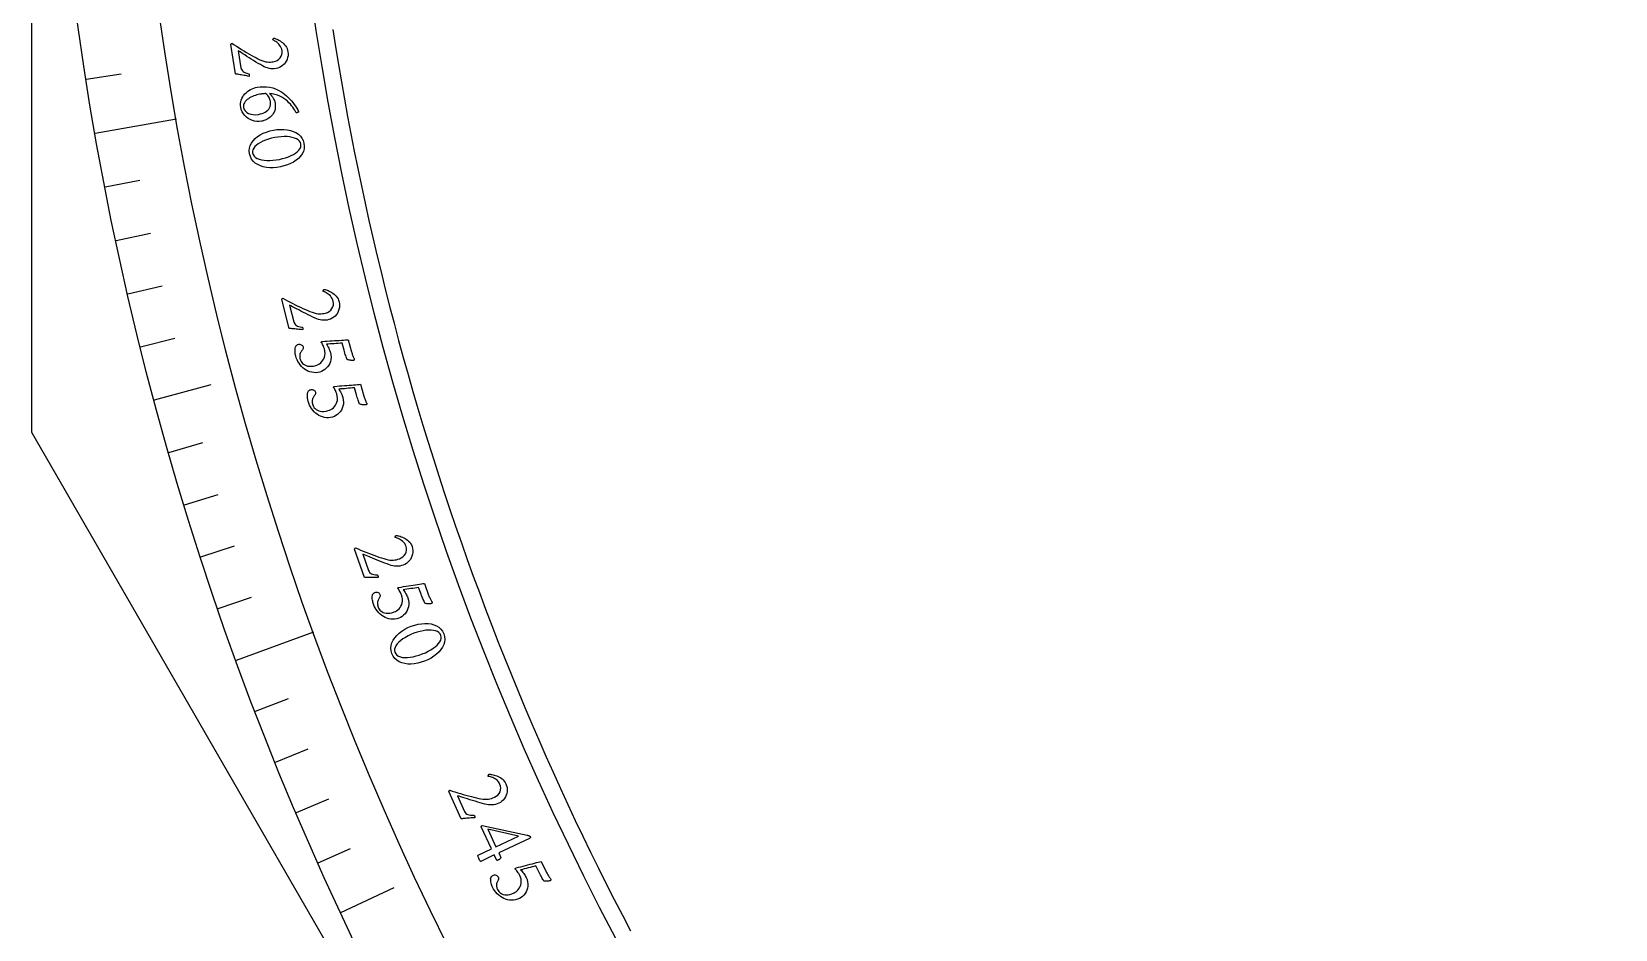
# Model space of a CAD drawing. Header units: millimetres. Extents: x -105 to 105, y -105 to 135.
# Drawn here: x -105 to -52.1, y -44.7 to -14.8 of the extents above; entities that cross this region are included whole.
import ezdxf

# ---------------------------------------------------------------- set-up
doc = ezdxf.new("R2010")
doc.units = ezdxf.units.MM
for name, color, linetype in [('CUT_INNER', 6, 'Continuous'), ('CUT_OUTER', 1, 'Continuous'), ('ENGRAVE', 7, 'Continuous'), ('ENGRAVE_FINE', 8, 'Continuous'), ('TEXT', 5, 'Continuous')]:
    doc.layers.add(name, color=color, linetype=linetype)

msp = doc.modelspace()

# ---------------------------------------------------------------- linework, layer by layer
at = {"layer": 'CUT_INNER'}
msp.add_lwpolyline([(-94.9468, -14.68), (-94.855, -15.2623), (-94.7596, -15.844), (-94.6605, -16.4252), (-94.558, -17.0057), (-94.4519, -17.5856), (-94.3422, -18.1648), (-94.2289, -18.7433), (-94.1122, -19.3211), (-93.9918, -19.8982), (-93.868, -20.4746), (-93.7406, -21.0502), (-93.6097, -21.6249), (-93.4752, -22.1989), (-93.3372, -22.772), (-93.1958, -23.3443), (-93.0508, -23.9157), (-92.9023, -24.4862), (-92.7503, -25.0558), (-92.5948, -25.6244), (-92.4358, -26.1921), (-92.2734, -26.7588), (-92.1074, -27.3245), (-91.938, -27.8891), (-91.7652, -28.4527), (-91.5889, -29.0152), (-91.4091, -29.5767), (-91.2259, -30.137), (-91.0393, -30.6962), (-90.8492, -31.2542), (-90.6557, -31.811), (-90.4588, -32.3667), (-90.2585, -32.9211), (-90.0548, -33.4743), (-89.8478, -34.0263), (-89.6373, -34.5769), (-89.4234, -35.1263), (-89.2062, -35.6743), (-88.9856, -36.221), (-88.7617, -36.7663), (-88.5345, -37.3103), (-88.3039, -37.8528), (-88.0699, -38.3939), (-87.8327, -38.9336), (-87.5922, -39.4718), (-87.3483, -40.0085), (-87.1012, -40.5437), (-86.8508, -41.0774), (-86.5971, -41.6095), (-86.3401, -42.1401), (-86.08, -42.669), (-85.8165, -43.1964), (-85.5499, -43.7222), (-85.28, -44.2463), (-85.0069, -44.7687)], dxfattribs=at)
at = {"layer": 'CUT_OUTER'}
msp.add_lwpolyline([(105, 28.1347), (105, -28.1347), (76.8653, -76.8653), (28.1347, -105), (-28.1347, -105), (-76.8653, -76.8653), (-105, -28.1347), (-105, 28.1347)], dxfattribs=at)
at = {"layer": 'ENGRAVE'}
for points in [[(-102.8774, -18.1401), (-100.1703, -17.6627)], [(-100.905, -27.0374), (-99.0084, -26.5292)], [(-98.1645, -35.729), (-95.5814, -34.7888)], [(-94.677, -44.1486), (-92.8975, -43.3188)]]:
    msp.add_lwpolyline(points, dxfattribs=at)
for radius in [104.4645, 101.7156, 96.6105]:
    msp.add_circle((0, 0), radius, dxfattribs=at)
at = {"layer": 'ENGRAVE_FINE'}
for points in [[(-103.1784, -16.3418), (-102.0148, -16.1576)], [(-102.5452, -19.9328), (-101.3887, -19.708)], [(-102.1817, -21.7194), (-101.0293, -21.4745)], [(-101.7871, -23.4994), (-100.6392, -23.2344)], [(-101.3615, -25.2722), (-100.2184, -24.9872)], [(-100.4177, -28.7943), (-99.2853, -28.4696)], [(-99.8999, -30.5425), (-98.7733, -30.198)], [(-99.3516, -32.2813), (-98.2312, -31.9173)], [(-98.7731, -34.0103), (-97.6592, -33.6268)], [(-97.526, -37.4367), (-96.4262, -37.0145)], [(-96.8578, -39.1331), (-95.7655, -38.6918)], [(-96.1601, -40.8175), (-95.0756, -40.3572)], [(-95.4331, -42.4895), (-94.3568, -42.0104)]]:
    msp.add_lwpolyline(points, dxfattribs=at)
at = {"layer": 'TEXT'}
for points in [[(-97.7431, -16.2466), (-97.7815, -16.2379), (-97.8223, -16.2292), (-97.8655, -16.2205), (-97.9111, -16.2118), (-97.9571, -16.2034), (-98.0013, -16.1954), (-98.0437, -16.1878), (-98.0844, -16.1807), (-98.121, -16.1744), (-98.1511, -16.1693), (-98.1746, -16.1653), (-98.1916, -16.1625), (-98.3488, -15.1769), (-98.3461, -15.1719), (-98.3426, -15.1666), (-98.3381, -15.161), (-98.3328, -15.155), (-98.3273, -15.1496), (-98.322, -15.1455), (-98.3172, -15.1428), (-98.3126, -15.1414), (-98.2359, -15.1912), (-98.1575, -15.2413), (-98.0776, -15.2919), (-97.9961, -15.3428), (-97.914, -15.3932), (-97.8326, -15.4422), (-97.7517, -15.4896), (-97.6713, -15.5356), (-97.5931, -15.579), (-97.5183, -15.6188), (-97.447, -15.655), (-97.3793, -15.6877), (-97.3112, -15.7171), (-97.2483, -15.7395), (-97.1906, -15.7546), (-97.1381, -15.7627), (-97.088, -15.7656), (-97.0373, -15.7652), (-96.986, -15.7615), (-96.9342, -15.7547), (-96.8655, -15.7379), (-96.8044, -15.7111), (-96.7508, -15.6743), (-96.7049, -15.6276), (-96.6693, -15.5739), (-96.6469, -15.5164), (-96.6378, -15.4549), (-96.6419, -15.3895), (-96.6536, -15.3358), (-96.6709, -15.2867), (-96.6937, -15.2422), (-96.7221, -15.2022), (-96.7535, -15.1665), (-96.7854, -15.1349), (-96.8178, -15.1074), (-96.8506, -15.084), (-96.8815, -15.0645), (-96.9081, -15.0488), (-96.9304, -15.0368), (-96.9484, -15.0285), (-96.9485, -15.0196), (-96.9464, -15.0102), (-96.9419, -15.0002), (-96.9351, -14.9896), (-96.9275, -14.9801), (-96.9209, -14.9731), (-96.9152, -14.9686), (-96.9104, -14.9667), (-96.8941, -14.9705), (-96.8727, -14.9774), (-96.8462, -14.9874), (-96.8145, -15.0004), (-96.7797, -15.0168), (-96.7435, -15.0368), (-96.706, -15.0605), (-96.6672, -15.0878), (-96.6288, -15.1184), (-96.5925, -15.1521), (-96.5583, -15.1888), (-96.5262, -15.2286), (-96.4979, -15.2718), (-96.4752, -15.3185), (-96.458, -15.3689), (-96.4463, -15.4229), (-96.44, -15.4893), (-96.4427, -15.554), (-96.4544, -15.6171), (-96.475, -15.6786), (-96.503, -15.7368), (-96.5368, -15.7901), (-96.5763, -15.8385), (-96.6217, -15.882), (-96.6716, -15.9192), (-96.7246, -15.9486), (-96.7807, -15.9703), (-96.84, -15.9843), (-96.9004, -15.9915), (-96.9599, -15.993), (-97.0184, -15.9888), (-97.076, -15.9789), (-97.1326, -15.9639), (-97.188, -15.9447), (-97.2423, -15.9212), (-97.2954, -15.8934), (-97.3655, -15.853), (-97.438, -15.8102), (-97.5129, -15.7649), (-97.5902, -15.7172), (-97.6675, -15.6688), (-97.7424, -15.6216), (-97.8148, -15.5756), (-97.8847, -15.5308), (-97.95, -15.4888), (-98.0084, -15.4513), (-98.0599, -15.4182), (-98.1047, -15.3897), (-98.0144, -15.9541), (-98.0045, -15.9939), (-97.9885, -16.0287), (-97.9664, -16.0585), (-97.9383, -16.0835), (-97.9036, -16.1049), (-97.862, -16.1243), (-97.8135, -16.1415), (-97.758, -16.1567), (-97.7497, -16.1596), (-97.7432, -16.1654), (-97.7384, -16.1741), (-97.7354, -16.1857), (-97.7349, -16.1908), (-97.7349, -16.1975), (-97.7354, -16.2058), (-97.7364, -16.2157), (-97.7377, -16.2256), (-97.7393, -16.234), (-97.7411, -16.241), (-97.7431, -16.2466)], [(-96.8767, -17.1294), (-96.8676, -17.2003), (-96.8665, -17.2666), (-96.8732, -17.3281), (-96.8878, -17.385), (-96.9087, -17.4373), (-96.9343, -17.4854), (-96.9645, -17.5291), (-96.9994, -17.5685), (-97.0376, -17.6037), (-97.0776, -17.6351), (-97.1195, -17.6625), (-97.1632, -17.686), (-97.2069, -17.7056), (-97.2488, -17.7217), (-97.289, -17.734), (-97.3274, -17.7427), (-97.405, -17.7519), (-97.4815, -17.751), (-97.5571, -17.74), (-97.6317, -17.7189), (-97.7032, -17.6888), (-97.7694, -17.651), (-97.8302, -17.6054), (-97.8856, -17.552), (-97.9336, -17.4917), (-97.972, -17.4254), (-98.0008, -17.353), (-98.02, -17.2746), (-98.0274, -17.2115), (-98.0273, -17.1503), (-98.0195, -17.091), (-98.004, -17.0335), (-97.9822, -16.9785), (-97.9551, -16.9266), (-97.9229, -16.8777), (-97.8854, -16.8319), (-97.8436, -16.7895), (-97.7984, -16.7508), (-97.7497, -16.7159), (-97.6976, -16.6847), (-97.6434, -16.6579), (-97.5886, -16.6359), (-97.5332, -16.6189), (-97.477, -16.6069), (-97.3692, -16.5929), (-97.2627, -16.5882), (-97.1577, -16.5925), (-97.0541, -16.6059), (-96.9537, -16.6284), (-96.858, -16.6597), (-96.7671, -16.6998), (-96.6809, -16.7489), (-96.618, -16.7916), (-96.5566, -16.8384), (-96.4966, -16.8892), (-96.4382, -16.9442), (-96.382, -17.0017), (-96.3289, -17.0606), (-96.2789, -17.1206), (-96.232, -17.1818), (-96.1892, -17.243), (-96.1515, -17.3026), (-96.1188, -17.3606), (-96.0912, -17.4172), (-96.0917, -17.4267), (-96.0966, -17.4351), (-96.1059, -17.4425), (-96.1198, -17.4489), (-96.1348, -17.4542), (-96.1476, -17.4584), (-96.1581, -17.4614), (-96.1664, -17.4633), (-96.1906, -17.4204), (-96.2182, -17.375), (-96.2493, -17.3271), (-96.2837, -17.2766), (-96.322, -17.2251), (-96.3647, -17.1742), (-96.4116, -17.1238), (-96.463, -17.074), (-96.519, -17.0263), (-96.5801, -16.9824), (-96.6464, -16.9423), (-96.7176, -16.906), (-96.7945, -16.8749), (-96.8775, -16.8503), (-96.9666, -16.8323), (-97.0619, -16.8208), (-97.0265, -16.8543), (-96.9942, -16.8906), (-96.965, -16.9296), (-96.9388, -16.9713), (-96.9164, -17.0136), (-96.8985, -17.054), (-96.8853, -17.0926), (-96.8767, -17.1294)], [(-97.1903, -16.8193), (-97.2141, -16.8206), (-97.2382, -16.8224), (-97.2626, -16.8245), (-97.2873, -16.8271), (-97.3121, -16.8301), (-97.3368, -16.8335), (-97.3615, -16.8372), (-97.3861, -16.8413), (-97.4342, -16.8509), (-97.4829, -16.8632), (-97.5323, -16.8783), (-97.5823, -16.8961), (-97.6315, -16.9164), (-97.6784, -16.9392), (-97.723, -16.9644), (-97.7653, -16.992), (-97.8042, -17.0218), (-97.8384, -17.0537), (-97.868, -17.0876), (-97.893, -17.1234), (-97.9118, -17.161), (-97.9232, -17.1998), (-97.927, -17.24), (-97.9233, -17.2815), (-97.9039, -17.3453), (-97.8695, -17.4001), (-97.8204, -17.4458), (-97.7564, -17.4824), (-97.682, -17.5084), (-97.6016, -17.522), (-97.5152, -17.5233), (-97.4229, -17.5123), (-97.3637, -17.4993), (-97.3074, -17.4822), (-97.2542, -17.461), (-97.2039, -17.4357), (-97.1581, -17.4062), (-97.1183, -17.3724), (-97.0844, -17.3343), (-97.0566, -17.2919), (-97.0362, -17.245), (-97.0249, -17.1935), (-97.0225, -17.1372), (-97.0292, -17.0762), (-97.0358, -17.0454), (-97.0451, -17.0133), (-97.0569, -16.9801), (-97.0714, -16.9456), (-97.0907, -16.9114), (-97.117, -16.8789), (-97.1501, -16.8482), (-97.1903, -16.8193)], [(-95.911, -18.4773), (-95.9005, -18.5731), (-95.9069, -18.6644), (-95.9302, -18.751), (-95.9704, -18.8331), (-96.025, -18.9098), (-96.0914, -18.9805), (-96.1697, -19.045), (-96.2598, -19.1035), (-96.3591, -19.1551), (-96.465, -19.1989), (-96.5775, -19.235), (-96.6966, -19.2633), (-96.8175, -19.2827), (-96.9353, -19.2921), (-97.05, -19.2916), (-97.1617, -19.281), (-97.2675, -19.2603), (-97.365, -19.2294), (-97.4539, -19.1883), (-97.5343, -19.1369), (-97.6033, -19.0752), (-97.6581, -19.0029), (-97.6986, -18.9201), (-97.7248, -18.8267), (-97.7347, -18.7328), (-97.7276, -18.6424), (-97.7035, -18.5555), (-97.6624, -18.4723), (-97.6069, -18.394), (-97.5398, -18.3221), (-97.4609, -18.2565), (-97.3705, -18.1972), (-97.2708, -18.1453), (-97.1646, -18.1017), (-97.0518, -18.0664), (-96.9324, -18.0395), (-96.8113, -18.0216), (-96.6934, -18.0135), (-96.5787, -18.0153), (-96.4672, -18.0269), (-96.3617, -18.0485), (-96.2649, -18.0801), (-96.1769, -18.1217), (-96.0975, -18.1734), (-96.0297, -18.2349), (-95.976, -18.306), (-95.9364, -18.3868), (-95.911, -18.4773)], [(-96.012, -18.5115), (-96.0296, -18.4565), (-96.06, -18.4081), (-96.103, -18.3664), (-96.1587, -18.3313), (-96.225, -18.3028), (-96.2995, -18.2808), (-96.3823, -18.2653), (-96.4734, -18.2563), (-96.5706, -18.2539), (-96.6718, -18.2582), (-96.7769, -18.2691), (-96.886, -18.2868), (-96.9929, -18.3099), (-97.0941, -18.338), (-97.1898, -18.371), (-97.2798, -18.4089), (-97.3621, -18.4506), (-97.4343, -18.4947), (-97.4966, -18.5412), (-97.5488, -18.5903), (-97.5889, -18.6408), (-97.6146, -18.6918), (-97.6261, -18.7432), (-97.6232, -18.7951), (-97.6044, -18.8548), (-97.5725, -18.9063), (-97.5277, -18.9496), (-97.4698, -18.9847), (-97.4013, -19.0121), (-97.3244, -19.0324), (-97.2391, -19.0456), (-97.1455, -19.0517), (-97.0463, -19.0512), (-96.9442, -19.0447), (-96.8391, -19.0321), (-96.731, -19.0136), (-96.6234, -18.9896), (-96.5225, -18.9611), (-96.4283, -18.9282), (-96.3407, -18.8909), (-96.2613, -18.8501), (-96.1918, -18.8068), (-96.1321, -18.7611), (-96.0822, -18.7129), (-96.0441, -18.6632), (-96.0197, -18.6131), (-96.009, -18.5626), (-96.012, -18.5115)], [(-95.9552, -24.7036), (-95.9942, -24.6983), (-96.0356, -24.6932), (-96.0794, -24.6883), (-96.1256, -24.6836), (-96.1721, -24.6792), (-96.2168, -24.6751), (-96.2598, -24.6713), (-96.301, -24.6678), (-96.3379, -24.6647), (-96.3683, -24.6622), (-96.3921, -24.6603), (-96.4093, -24.6589), (-96.6518, -23.6908), (-96.6496, -23.6856), (-96.6465, -23.68), (-96.6426, -23.674), (-96.6378, -23.6676), (-96.6327, -23.6617), (-96.6279, -23.6572), (-96.6233, -23.6541), (-96.6189, -23.6523), (-96.5381, -23.6952), (-96.4556, -23.7383), (-96.3716, -23.7817), (-96.286, -23.8254), (-96.1998, -23.8684), (-96.1144, -23.9101), (-96.0297, -23.9503), (-95.9457, -23.9891), (-95.8639, -24.0255), (-95.7859, -24.0586), (-95.7118, -24.0885), (-95.6415, -24.1151), (-95.571, -24.1386), (-95.5064, -24.1553), (-95.4476, -24.1654), (-95.3947, -24.1689), (-95.3445, -24.1673), (-95.294, -24.1625), (-95.2433, -24.1545), (-95.1922, -24.1431), (-95.1252, -24.1204), (-95.0667, -24.0884), (-95.0166, -24.0471), (-94.9748, -23.9965), (-94.9441, -23.9399), (-94.9268, -23.8807), (-94.9231, -23.8186), (-94.9329, -23.7538), (-94.9492, -23.7014), (-94.9707, -23.654), (-94.9973, -23.6116), (-95.0291, -23.5742), (-95.0635, -23.5414), (-95.098, -23.5127), (-95.1327, -23.4881), (-95.1674, -23.4677), (-95.1999, -23.451), (-95.2277, -23.4376), (-95.251, -23.4276), (-95.2696, -23.4209), (-95.2706, -23.4121), (-95.2692, -23.4025), (-95.2656, -23.3921), (-95.2598, -23.3811), (-95.2531, -23.3709), (-95.2471, -23.3633), (-95.2418, -23.3584), (-95.2372, -23.356), (-95.2206, -23.3584), (-95.1987, -23.3634), (-95.1714, -23.3711), (-95.1387, -23.3813), (-95.1026, -23.3946), (-95.0648, -23.4114), (-95.0254, -23.4317), (-94.9844, -23.4555), (-94.9434, -23.4826), (-94.9043, -23.513), (-94.8671, -23.5466), (-94.8316, -23.5835), (-94.7997, -23.624), (-94.773, -23.6686), (-94.7514, -23.7173), (-94.7351, -23.77), (-94.7231, -23.8356), (-94.7201, -23.9004), (-94.7262, -23.9642), (-94.7414, -24.0273), (-94.7642, -24.0877), (-94.7932, -24.1437), (-94.8284, -24.1954), (-94.8699, -24.2427), (-94.9163, -24.2841), (-94.9665, -24.3181), (-95.0206, -24.3446), (-95.0784, -24.3636), (-95.1379, -24.3761), (-95.197, -24.3827), (-95.2557, -24.3836), (-95.314, -24.3788), (-95.3716, -24.3688), (-95.4285, -24.3545), (-95.4846, -24.3359), (-95.5399, -24.3128), (-95.6133, -24.2787), (-95.6892, -24.2423), (-95.7678, -24.2038), (-95.849, -24.1629), (-95.9302, -24.1214), (-96.0089, -24.0809), (-96.085, -24.0414), (-96.1586, -24.0029), (-96.2273, -23.9668), (-96.2888, -23.9345), (-96.343, -23.9061), (-96.39, -23.8815), (-96.251, -24.436), (-96.2376, -24.4747), (-96.2187, -24.5079), (-96.194, -24.5358), (-96.1638, -24.5581), (-96.1274, -24.5765), (-96.0843, -24.5921), (-96.0344, -24.6051), (-95.9779, -24.6154), (-95.9694, -24.6175), (-95.9624, -24.6228), (-95.9568, -24.631), (-95.9528, -24.6423), (-95.9519, -24.6474), (-95.9513, -24.6541), (-95.951, -24.6623), (-95.9512, -24.6722), (-95.9516, -24.6822), (-95.9525, -24.6908), (-95.9536, -24.6979), (-95.9552, -24.7036)], [(-95.0272, -25.4625), (-95.0107, -25.5424), (-95.005, -25.6186), (-95.0101, -25.6912), (-95.026, -25.7601), (-95.0507, -25.8246), (-95.0818, -25.8839), (-95.1195, -25.938), (-95.1637, -25.9869), (-95.2126, -26.0295), (-95.2646, -26.0646), (-95.3195, -26.0922), (-95.3775, -26.1122), (-95.4477, -26.1274), (-95.5166, -26.1339), (-95.5842, -26.132), (-95.6505, -26.1214), (-95.7148, -26.1035), (-95.7761, -26.0794), (-95.8346, -26.0491), (-95.8901, -26.0126), (-95.9422, -25.9709), (-95.9903, -25.9248), (-96.0345, -25.8743), (-96.0746, -25.8195), (-96.1101, -25.7614), (-96.1405, -25.7012), (-96.1657, -25.6387), (-96.1858, -25.5742), (-96.1925, -25.5451), (-96.1981, -25.5121), (-96.2026, -25.4752), (-96.2061, -25.4344), (-96.2076, -25.3924), (-96.2063, -25.3517), (-96.2022, -25.3123), (-96.1952, -25.2743), (-96.1912, -25.2664), (-96.1847, -25.2563), (-96.1758, -25.2441), (-96.1644, -25.2297), (-96.1512, -25.2155), (-96.1369, -25.2042), (-96.1215, -25.1955), (-96.105, -25.1897), (-96.0761, -25.1845), (-96.0487, -25.1845), (-96.0231, -25.1896), (-95.9991, -25.2), (-95.9781, -25.2142), (-95.9614, -25.2308), (-95.949, -25.2499), (-95.9409, -25.2714), (-95.9365, -25.2991), (-95.9384, -25.3252), (-95.9467, -25.3498), (-95.9612, -25.3727), (-95.9782, -25.3949), (-95.994, -25.4168), (-96.0084, -25.4387), (-96.0215, -25.4603), (-96.0344, -25.4861), (-96.0436, -25.5131), (-96.0493, -25.5412), (-96.0515, -25.5705), (-96.051, -25.6), (-96.0485, -25.6289), (-96.0441, -25.657), (-96.0379, -25.6844), (-96.0253, -25.7208), (-96.0076, -25.7561), (-95.9847, -25.7901), (-95.9566, -25.8229), (-95.9229, -25.8527), (-95.8833, -25.8776), (-95.8378, -25.8976), (-95.7864, -25.9128), (-95.7288, -25.9212), (-95.6651, -25.9211), (-95.5951, -25.9124), (-95.5188, -25.8952), (-95.4752, -25.8804), (-95.4322, -25.8599), (-95.3897, -25.8337), (-95.3479, -25.8018), (-95.309, -25.7642), (-95.2754, -25.7211), (-95.2471, -25.6724), (-95.2241, -25.6182), (-95.2089, -25.5583), (-95.2042, -25.4925), (-95.21, -25.4208), (-95.2262, -25.3432), (-95.2335, -25.3189), (-95.2435, -25.2911), (-95.256, -25.2598), (-95.2712, -25.2251), (-95.2873, -25.1913), (-95.3024, -25.163), (-95.3167, -25.1401), (-95.3302, -25.1227), (-95.3305, -25.1183), (-95.3291, -25.1137), (-95.3261, -25.1089), (-95.3215, -25.1038), (-95.3158, -25.099), (-95.3098, -25.095), (-95.3033, -25.0919), (-95.2964, -25.0896), (-95.2142, -25.0846), (-95.132, -25.0795), (-95.0498, -25.0744), (-94.9676, -25.0693), (-94.8869, -25.0643), (-94.8089, -25.0594), (-94.7337, -25.0547), (-94.6614, -25.0501), (-94.5938, -25.0456), (-94.5327, -25.0412), (-94.4784, -25.0368), (-94.4306, -25.0325), (-94.3228, -25.4358), (-94.3148, -25.4638), (-94.3061, -25.4921), (-94.2965, -25.5204), (-94.2861, -25.549), (-94.2756, -25.5763), (-94.2655, -25.6012), (-94.2559, -25.6235), (-94.2468, -25.6434), (-94.239, -25.6597), (-94.2335, -25.6713), (-94.2301, -25.6783), (-94.229, -25.6806), (-94.2313, -25.6885), (-94.2333, -25.6957), (-94.2351, -25.7023), (-94.2367, -25.7083), (-94.2387, -25.7134), (-94.2418, -25.7175), (-94.2459, -25.7206), (-94.251, -25.7227), (-94.2571, -25.7237), (-94.2669, -25.7244), (-94.2804, -25.7248), (-94.2976, -25.7249), (-94.3173, -25.7244), (-94.3381, -25.7231), (-94.36, -25.721), (-94.3832, -25.7181), (-94.4063, -25.7142), (-94.4283, -25.709), (-94.4491, -25.7025), (-94.4687, -25.6947), (-94.4795, -25.6661), (-94.4911, -25.6346), (-94.5034, -25.6003), (-94.5165, -25.5632), (-94.5301, -25.5229), (-94.5439, -25.4788), (-94.5579, -25.4311), (-94.5721, -25.3796), (-94.6335, -25.1494), (-94.6996, -25.1535), (-94.7661, -25.1579), (-94.8331, -25.1626), (-94.9006, -25.1677), (-94.9676, -25.1725), (-95.033, -25.1767), (-95.0969, -25.1804), (-95.1592, -25.1834), (-95.1403, -25.2109), (-95.121, -25.2431), (-95.1014, -25.2799), (-95.0816, -25.3214), (-95.0632, -25.363), (-95.048, -25.4004), (-95.036, -25.4335), (-95.0272, -25.4625)], [(-94.6134, -26.9593), (-94.5956, -27.039), (-94.5887, -27.1151), (-94.5927, -27.1877), (-94.6076, -27.2569), (-94.6312, -27.3217), (-94.6614, -27.3815), (-94.6982, -27.4362), (-94.7416, -27.4859), (-94.7899, -27.5292), (-94.8413, -27.5651), (-94.8958, -27.5936), (-94.9534, -27.6145), (-95.0234, -27.6308), (-95.0921, -27.6384), (-95.1598, -27.6375), (-95.2263, -27.628), (-95.2908, -27.6111), (-95.3525, -27.588), (-95.4115, -27.5586), (-95.4676, -27.523), (-95.5203, -27.4821), (-95.5692, -27.4368), (-95.6141, -27.387), (-95.6551, -27.3329), (-95.6915, -27.2753), (-95.7228, -27.2156), (-95.749, -27.1535), (-95.7701, -27.0893), (-95.7772, -27.0603), (-95.7834, -27.0275), (-95.7885, -26.9906), (-95.7926, -26.9499), (-95.7948, -26.9079), (-95.7942, -26.8672), (-95.7906, -26.8277), (-95.7842, -26.7897), (-95.7803, -26.7817), (-95.774, -26.7715), (-95.7653, -26.7591), (-95.7542, -26.7445), (-95.7412, -26.7301), (-95.7271, -26.7186), (-95.7118, -26.7097), (-95.6954, -26.7036), (-95.6665, -26.6979), (-95.6392, -26.6975), (-95.6135, -26.7022), (-95.5894, -26.7122), (-95.5682, -26.7261), (-95.5512, -26.7424), (-95.5385, -26.7613), (-95.53, -26.7827), (-95.5252, -26.8104), (-95.5267, -26.8365), (-95.5346, -26.8612), (-95.5487, -26.8844), (-95.5654, -26.9067), (-95.5808, -26.929), (-95.5949, -26.951), (-95.6077, -26.9729), (-95.6201, -26.9989), (-95.6289, -27.026), (-95.6342, -27.0542), (-95.6359, -27.0835), (-95.6349, -27.113), (-95.632, -27.1418), (-95.6272, -27.1699), (-95.6205, -27.1972), (-95.6074, -27.2334), (-95.5891, -27.2684), (-95.5657, -27.302), (-95.537, -27.3344), (-95.5029, -27.3636), (-95.4629, -27.3879), (-95.4171, -27.4072), (-95.3654, -27.4216), (-95.3077, -27.4291), (-95.244, -27.428), (-95.1741, -27.4182), (-95.0982, -27.3997), (-95.0548, -27.3843), (-95.0121, -27.3631), (-94.9701, -27.3362), (-94.9287, -27.3036), (-94.8904, -27.2655), (-94.8575, -27.2218), (-94.83, -27.1727), (-94.8078, -27.1181), (-94.7936, -27.058), (-94.7899, -26.9921), (-94.7968, -26.9206), (-94.8143, -26.8432), (-94.822, -26.819), (-94.8324, -26.7914), (-94.8454, -26.7603), (-94.8612, -26.7258), (-94.8778, -26.6923), (-94.8934, -26.6643), (-94.908, -26.6416), (-94.9217, -26.6244), (-94.9221, -26.62), (-94.9208, -26.6154), (-94.9179, -26.6105), (-94.9133, -26.6053), (-94.9078, -26.6004), (-94.9017, -26.5964), (-94.8953, -26.5931), (-94.8885, -26.5907), (-94.8064, -26.5844), (-94.7243, -26.5781), (-94.6422, -26.5717), (-94.5601, -26.5653), (-94.4794, -26.559), (-94.4015, -26.5529), (-94.3265, -26.547), (-94.2542, -26.5412), (-94.1866, -26.5357), (-94.1257, -26.5303), (-94.0714, -26.5251), (-94.0237, -26.52), (-93.9095, -26.9215), (-93.9011, -26.9494), (-93.8919, -26.9775), (-93.8819, -27.0058), (-93.8711, -27.0341), (-93.8601, -27.0613), (-93.8496, -27.086), (-93.8397, -27.1082), (-93.8302, -27.1279), (-93.8222, -27.1441), (-93.8165, -27.1556), (-93.8131, -27.1625), (-93.8119, -27.1649), (-93.814, -27.1727), (-93.8159, -27.18), (-93.8177, -27.1866), (-93.8192, -27.1926), (-93.8211, -27.1978), (-93.8241, -27.202), (-93.8281, -27.2051), (-93.8333, -27.2073), (-93.8393, -27.2084), (-93.8491, -27.2092), (-93.8626, -27.2098), (-93.8798, -27.2102), (-93.8994, -27.21), (-93.9203, -27.2091), (-93.9423, -27.2073), (-93.9654, -27.2048), (-93.9886, -27.2012), (-94.0107, -27.1963), (-94.0316, -27.1902), (-94.0513, -27.1828), (-94.0626, -27.1543), (-94.0747, -27.123), (-94.0875, -27.0889), (-94.1012, -27.052), (-94.1154, -27.0119), (-94.1299, -26.9681), (-94.1446, -26.9205), (-94.1597, -26.8693), (-94.2248, -26.6401), (-94.2907, -26.6453), (-94.3572, -26.6507), (-94.4241, -26.6565), (-94.4915, -26.6625), (-94.5584, -26.6685), (-94.6238, -26.6737), (-94.6876, -26.6783), (-94.7499, -26.6823), (-94.7305, -26.7096), (-94.7107, -26.7415), (-94.6906, -26.778), (-94.67, -26.8191), (-94.651, -26.8604), (-94.6352, -26.8976), (-94.6227, -26.9305), (-94.6134, -26.9593)], [(-93.437, -32.9727), (-93.4763, -32.9708), (-93.518, -32.9693), (-93.5621, -32.9682), (-93.6085, -32.9676), (-93.6552, -32.9673), (-93.7001, -32.9671), (-93.7433, -32.967), (-93.7846, -32.9671), (-93.8217, -32.9672), (-93.8522, -32.9674), (-93.876, -32.9675), (-93.8933, -32.9677), (-94.2192, -32.0244), (-94.2174, -32.019), (-94.2149, -32.0132), (-94.2115, -32.0069), (-94.2073, -32.0001), (-94.2028, -31.9938), (-94.1983, -31.9889), (-94.194, -31.9853), (-94.1898, -31.9832), (-94.1055, -32.0189), (-94.0197, -32.0546), (-93.9322, -32.0906), (-93.843, -32.1266), (-93.7535, -32.162), (-93.6648, -32.196), (-93.5769, -32.2287), (-93.4898, -32.26), (-93.4051, -32.2891), (-93.3246, -32.3154), (-93.2481, -32.3387), (-93.1758, -32.3591), (-93.1035, -32.3763), (-93.0377, -32.3873), (-92.9783, -32.3923), (-92.9252, -32.3911), (-92.8754, -32.3852), (-92.8255, -32.376), (-92.7756, -32.3635), (-92.7257, -32.3478), (-92.661, -32.3193), (-92.6055, -32.2823), (-92.5592, -32.2368), (-92.522, -32.1828), (-92.4963, -32.1238), (-92.4843, -32.0632), (-92.486, -32.0011), (-92.5014, -31.9374), (-92.5222, -31.8866), (-92.5477, -31.8412), (-92.5779, -31.8013), (-92.6129, -31.7669), (-92.65, -31.7372), (-92.6869, -31.7116), (-92.7235, -31.6901), (-92.7599, -31.6728), (-92.7937, -31.659), (-92.8226, -31.6481), (-92.8467, -31.6401), (-92.8658, -31.6351), (-92.8675, -31.6264), (-92.8671, -31.6167), (-92.8644, -31.6061), (-92.8595, -31.5945), (-92.8537, -31.5838), (-92.8484, -31.5758), (-92.8436, -31.5704), (-92.8392, -31.5676), (-92.8225, -31.5686), (-92.8002, -31.5717), (-92.7723, -31.5769), (-92.7389, -31.5842), (-92.7017, -31.5943), (-92.6626, -31.6077), (-92.6216, -31.6245), (-92.5787, -31.6446), (-92.5355, -31.6681), (-92.4939, -31.695), (-92.4539, -31.7252), (-92.4153, -31.7589), (-92.38, -31.7964), (-92.3495, -31.8385), (-92.3238, -31.8851), (-92.3029, -31.9363), (-92.2852, -32.0006), (-92.2766, -32.0648), (-92.2771, -32.129), (-92.2867, -32.1931), (-92.3042, -32.2553), (-92.3282, -32.3136), (-92.3588, -32.3682), (-92.396, -32.4189), (-92.4386, -32.4642), (-92.4857, -32.5024), (-92.5372, -32.5335), (-92.5932, -32.5575), (-92.6514, -32.5751), (-92.7097, -32.5869), (-92.7681, -32.5929), (-92.8265, -32.5932), (-92.8848, -32.5883), (-92.9428, -32.579), (-93.0003, -32.5653), (-93.0574, -32.5471), (-93.1334, -32.5195), (-93.2123, -32.49), (-93.2939, -32.4584), (-93.3783, -32.4248), (-93.4629, -32.3905), (-93.5448, -32.357), (-93.6241, -32.3243), (-93.7007, -32.2923), (-93.7723, -32.2623), (-93.8363, -32.2355), (-93.8928, -32.2119), (-93.9418, -32.1916), (-93.755, -32.7318), (-93.7383, -32.7692), (-93.7165, -32.8007), (-93.6896, -32.8263), (-93.6575, -32.8459), (-93.6196, -32.861), (-93.5753, -32.8728), (-93.5245, -32.8814), (-93.4673, -32.8867), (-93.4586, -32.8881), (-93.4512, -32.8927), (-93.4449, -32.9005), (-93.4399, -32.9114), (-93.4386, -32.9163), (-93.4374, -32.9229), (-93.4365, -32.9312), (-93.4357, -32.941), (-93.4353, -32.951), (-93.4354, -32.9596), (-93.4359, -32.9668), (-93.437, -32.9727)], [(-92.4464, -33.6477), (-92.423, -33.7259), (-92.4106, -33.8013), (-92.4094, -33.8741), (-92.4193, -33.9441), (-92.4382, -34.0105), (-92.4641, -34.0723), (-92.4969, -34.1295), (-92.5366, -34.1821), (-92.5817, -34.2288), (-92.6304, -34.2683), (-92.6827, -34.3005), (-92.7387, -34.3256), (-92.8073, -34.3467), (-92.8754, -34.3593), (-92.9429, -34.3632), (-93.0099, -34.3585), (-93.0755, -34.3462), (-93.1387, -34.3276), (-93.1996, -34.3025), (-93.2581, -34.271), (-93.3136, -34.234), (-93.3656, -34.1923), (-93.4139, -34.1458), (-93.4587, -34.0947), (-93.4992, -34.0399), (-93.5347, -33.9826), (-93.5652, -33.9226), (-93.5908, -33.86), (-93.6, -33.8316), (-93.6085, -33.7993), (-93.6162, -33.7629), (-93.6233, -33.7226), (-93.6284, -33.6808), (-93.6307, -33.6401), (-93.63, -33.6006), (-93.6263, -33.5621), (-93.623, -33.5539), (-93.6175, -33.5433), (-93.6096, -33.5303), (-93.5995, -33.5149), (-93.5876, -33.4997), (-93.5744, -33.4871), (-93.5598, -33.4772), (-93.5439, -33.47), (-93.5155, -33.4622), (-93.4883, -33.4598), (-93.4623, -33.4627), (-93.4375, -33.471), (-93.4153, -33.4833), (-93.3972, -33.4984), (-93.3832, -33.5163), (-93.3732, -33.5371), (-93.3665, -33.5643), (-93.3661, -33.5904), (-93.3722, -33.6156), (-93.3847, -33.6398), (-93.3997, -33.6633), (-93.4134, -33.6865), (-93.4259, -33.7095), (-93.4371, -33.7323), (-93.4476, -33.7591), (-93.4545, -33.7868), (-93.4578, -33.8153), (-93.4574, -33.8447), (-93.4543, -33.874), (-93.4493, -33.9025), (-93.4425, -33.9301), (-93.4339, -33.9569), (-93.4182, -33.9921), (-93.3975, -34.0257), (-93.3717, -34.0576), (-93.3408, -34.0878), (-93.3047, -34.1145), (-93.2631, -34.1359), (-93.216, -34.1519), (-93.1634, -34.1625), (-93.1054, -34.1659), (-93.0419, -34.1602), (-92.9729, -34.1455), (-92.8984, -34.1217), (-92.8563, -34.1031), (-92.8152, -34.079), (-92.7752, -34.0491), (-92.7363, -34.0137), (-92.7008, -33.9729), (-92.6711, -33.927), (-92.6471, -33.8761), (-92.6289, -33.82), (-92.619, -33.759), (-92.6201, -33.6931), (-92.6321, -33.6222), (-92.655, -33.5463), (-92.6644, -33.5227), (-92.6768, -33.4959), (-92.692, -33.4658), (-92.7102, -33.4325), (-92.7291, -33.4003), (-92.7467, -33.3734), (-92.7629, -33.3519), (-92.7778, -33.3357), (-92.7785, -33.3313), (-92.7776, -33.3266), (-92.775, -33.3215), (-92.7708, -33.316), (-92.7656, -33.3108), (-92.7599, -33.3063), (-92.7537, -33.3026), (-92.747, -33.2997), (-92.6656, -33.2876), (-92.5842, -33.2754), (-92.5027, -33.2632), (-92.4213, -33.2509), (-92.3413, -33.2389), (-92.2641, -33.2272), (-92.1896, -33.2159), (-92.1179, -33.2051), (-92.0509, -33.1947), (-91.9905, -33.185), (-91.9367, -33.1759), (-91.8896, -33.1674), (-91.747, -33.5598), (-91.7366, -33.587), (-91.7254, -33.6144), (-91.7134, -33.6418), (-91.7006, -33.6693), (-91.6877, -33.6957), (-91.6755, -33.7195), (-91.664, -33.741), (-91.6532, -33.76), (-91.644, -33.7755), (-91.6375, -33.7866), (-91.6336, -33.7933), (-91.6322, -33.7955), (-91.6338, -33.8035), (-91.6352, -33.8109), (-91.6364, -33.8176), (-91.6375, -33.8237), (-91.6391, -33.829), (-91.6417, -33.8334), (-91.6456, -33.8368), (-91.6505, -33.8393), (-91.6565, -33.8409), (-91.6662, -33.8424), (-91.6796, -33.844), (-91.6967, -33.8456), (-91.7163, -33.8468), (-91.7372, -33.8473), (-91.7592, -33.8472), (-91.7825, -33.8463), (-91.8059, -33.8444), (-91.8283, -33.8411), (-91.8495, -33.8365), (-91.8697, -33.8305), (-91.883, -33.8028), (-91.8973, -33.7725), (-91.9126, -33.7394), (-91.9289, -33.7036), (-91.9459, -33.6646), (-91.9635, -33.6219), (-91.9816, -33.5756), (-92.0002, -33.5255), (-92.0815, -33.3016), (-92.1469, -33.3114), (-92.2128, -33.3216), (-92.2792, -33.3321), (-92.346, -33.343), (-92.4123, -33.3537), (-92.4771, -33.3636), (-92.5404, -33.3728), (-92.6023, -33.3812), (-92.581, -33.407), (-92.559, -33.4374), (-92.5363, -33.4724), (-92.5129, -33.5119), (-92.4909, -33.5518), (-92.4725, -33.5877), (-92.4576, -33.6197), (-92.4464, -33.6477)], [(-91.2453, -34.8513), (-91.2184, -34.9439), (-91.2088, -35.0349), (-91.2167, -35.1242), (-91.2421, -35.212), (-91.2825, -35.2971), (-91.3357, -35.3782), (-91.4015, -35.4554), (-91.4801, -35.5286), (-91.569, -35.5966), (-91.6656, -35.6582), (-91.7702, -35.7133), (-91.8825, -35.7618), (-91.9982, -35.8019), (-92.1126, -35.8317), (-92.2256, -35.851), (-92.3374, -35.86), (-92.4453, -35.858), (-92.5466, -35.8445), (-92.6413, -35.8194), (-92.7294, -35.7829), (-92.8082, -35.7341), (-92.8746, -35.6724), (-92.9289, -35.5978), (-92.9709, -35.5104), (-92.997, -35.4196), (-93.0057, -35.3294), (-92.997, -35.2397), (-92.971, -35.1506), (-92.9299, -35.0639), (-92.8763, -34.9814), (-92.8101, -34.9031), (-92.7313, -34.829), (-92.6422, -34.7605), (-92.5451, -34.6991), (-92.4401, -34.6448), (-92.3272, -34.5975), (-92.2111, -34.5589), (-92.0964, -34.5305), (-91.9831, -34.5123), (-91.8713, -34.5044), (-91.7637, -34.5073), (-91.6629, -34.5216), (-91.5689, -34.5473), (-91.4818, -34.5844), (-91.4043, -34.6332), (-91.3391, -34.694), (-91.2861, -34.7667), (-91.2453, -34.8513)], [(-91.3389, -34.9026), (-91.3658, -34.8515), (-91.4041, -34.8091), (-91.4537, -34.7754), (-91.5147, -34.7506), (-91.5849, -34.734), (-91.6621, -34.7253), (-91.7463, -34.7244), (-91.8376, -34.7314), (-91.9337, -34.7459), (-92.0326, -34.7677), (-92.1342, -34.7967), (-92.2386, -34.833), (-92.3399, -34.8744), (-92.4347, -34.9196), (-92.5232, -34.9687), (-92.6053, -35.0217), (-92.679, -35.077), (-92.7425, -35.133), (-92.7957, -35.1897), (-92.8386, -35.247), (-92.8693, -35.3037), (-92.8858, -35.3584), (-92.8882, -35.411), (-92.8763, -35.4617), (-92.8475, -35.5172), (-92.8072, -35.5623), (-92.7555, -35.5972), (-92.6924, -35.6217), (-92.6201, -35.6368), (-92.5408, -35.6435), (-92.4546, -35.6416), (-92.3614, -35.6314), (-92.2638, -35.6137), (-92.1643, -35.5895), (-92.063, -35.5589), (-91.9598, -35.5219), (-91.858, -35.4796), (-91.7636, -35.434), (-91.6764, -35.3852), (-91.5967, -35.3332), (-91.5256, -35.2793), (-91.4646, -35.2246), (-91.4138, -35.1692), (-91.373, -35.1131), (-91.3441, -35.0576), (-91.3288, -35.004), (-91.3271, -34.9524), (-91.3389, -34.9026)], [(-90.2077, -40.9908), (-90.247, -40.9923), (-90.2887, -40.9944), (-90.3327, -40.9972), (-90.379, -41.0007), (-90.4255, -41.0044), (-90.4703, -41.0081), (-90.5133, -41.0118), (-90.5544, -41.0155), (-90.5914, -41.0189), (-90.6217, -41.0217), (-90.6455, -41.0239), (-90.6627, -41.0256), (-91.0696, -40.1143), (-91.0683, -40.1088), (-91.0662, -40.1027), (-91.0634, -40.0961), (-91.0598, -40.089), (-91.0558, -40.0823), (-91.0519, -40.077), (-91.0478, -40.0732), (-91.0438, -40.0707), (-90.9568, -40.0989), (-90.8682, -40.127), (-90.7779, -40.1552), (-90.6859, -40.1833), (-90.5936, -40.2108), (-90.5023, -40.2369), (-90.4119, -40.2618), (-90.3224, -40.2854), (-90.2355, -40.3071), (-90.153, -40.3262), (-90.0748, -40.3427), (-90.0009, -40.3568), (-89.9275, -40.3676), (-89.8609, -40.3729), (-89.8013, -40.3726), (-89.7486, -40.3668), (-89.6994, -40.3566), (-89.6505, -40.3431), (-89.6019, -40.3263), (-89.5536, -40.3063), (-89.4916, -40.2723), (-89.4395, -40.2306), (-89.3973, -40.1812), (-89.365, -40.1242), (-89.3445, -40.0631), (-89.3378, -40.0017), (-89.345, -39.94), (-89.3659, -39.8779), (-89.391, -39.8291), (-89.4204, -39.7861), (-89.454, -39.749), (-89.4918, -39.7177), (-89.5314, -39.6914), (-89.5703, -39.6691), (-89.6087, -39.6509), (-89.6465, -39.6368), (-89.6813, -39.626), (-89.7111, -39.6177), (-89.7357, -39.6118), (-89.7553, -39.6085), (-89.7577, -39.6), (-89.7581, -39.5903), (-89.7563, -39.5795), (-89.7525, -39.5675), (-89.7477, -39.5564), (-89.7431, -39.5479), (-89.7387, -39.5421), (-89.7346, -39.539), (-89.7179, -39.5385), (-89.6954, -39.5396), (-89.6672, -39.5423), (-89.6333, -39.5467), (-89.5954, -39.5535), (-89.5552, -39.5635), (-89.5129, -39.5767), (-89.4684, -39.593), (-89.4233, -39.6126), (-89.3795, -39.6358), (-89.337, -39.6624), (-89.2957, -39.6925), (-89.2572, -39.7269), (-89.2231, -39.7662), (-89.1935, -39.8104), (-89.1682, -39.8595), (-89.145, -39.922), (-89.1308, -39.9852), (-89.1257, -40.0492), (-89.1297, -40.1139), (-89.1417, -40.1774), (-89.1606, -40.2376), (-89.1863, -40.2946), (-89.2189, -40.3484), (-89.2574, -40.3972), (-89.301, -40.4394), (-89.3496, -40.4749), (-89.4032, -40.5037), (-89.4597, -40.5262), (-89.5167, -40.5431), (-89.5744, -40.5542), (-89.6326, -40.5595), (-89.6911, -40.5597), (-89.7496, -40.5555), (-89.8081, -40.5469), (-89.8666, -40.5337), (-89.9447, -40.5129), (-90.0259, -40.4903), (-90.11, -40.466), (-90.197, -40.4398), (-90.2842, -40.4131), (-90.3687, -40.3869), (-90.4505, -40.3612), (-90.5297, -40.336), (-90.6036, -40.3124), (-90.6697, -40.2912), (-90.7281, -40.2727), (-90.7787, -40.2566), (-90.5454, -40.7785), (-90.5256, -40.8143), (-90.5011, -40.8438), (-90.4721, -40.8669), (-90.4384, -40.8837), (-90.3993, -40.8955), (-90.3541, -40.9034), (-90.3028, -40.9075), (-90.2454, -40.9078), (-90.2366, -40.9084), (-90.2288, -40.9124), (-90.2219, -40.9195), (-90.216, -40.93), (-90.2142, -40.9348), (-90.2124, -40.9413), (-90.2108, -40.9494), (-90.2092, -40.9592), (-90.2079, -40.9691), (-90.2072, -40.9776), (-90.2071, -40.9849), (-90.2077, -40.9908)], [(-88.3554, -41.6165), (-88.3518, -41.6267), (-88.3509, -41.6364), (-88.3527, -41.6455), (-88.3571, -41.6541), (-88.3632, -41.6619), (-88.3698, -41.6685), (-88.377, -41.674), (-88.3847, -41.6783), (-89.4073, -42.1606), (-89.3346, -42.3144), (-89.3335, -42.3218), (-89.3366, -42.3307), (-89.3438, -42.3412), (-89.3551, -42.3533), (-89.3695, -42.3658), (-89.3858, -42.3776), (-89.4041, -42.3887), (-89.4244, -42.3992), (-89.4382, -42.4051), (-89.4505, -42.4091), (-89.4613, -42.4112), (-89.4706, -42.4113), (-89.556, -42.2307), (-90.0102, -42.4449), (-90.0111, -42.444), (-90.0139, -42.4413), (-90.0185, -42.4369), (-90.025, -42.4306), (-90.0338, -42.4196), (-90.0453, -42.4006), (-90.0594, -42.3737), (-90.0763, -42.3389), (-90.0942, -42.2974), (-90.1039, -42.2662), (-90.1055, -42.2456), (-90.099, -42.2354), (-89.6523, -42.026), (-89.9922, -41.293), (-89.9907, -41.2847), (-89.9879, -41.2769), (-89.9839, -41.2695), (-89.9787, -41.2626), (-89.9729, -41.2564), (-89.9673, -41.2513), (-89.9618, -41.2473), (-89.9564, -41.2443), (-88.4576, -41.5717), (-88.4457, -41.5749), (-88.4319, -41.5788), (-88.4164, -41.5835), (-88.3991, -41.589), (-88.3828, -41.5951), (-88.37, -41.6018), (-88.3609, -41.6089), (-88.3554, -41.6165)], [(-88.7429, -41.5997), (-89.7741, -41.3737), (-89.5034, -41.9562)], [(-88.4946, -42.9792), (-88.4633, -43.0545), (-88.4432, -43.1283), (-88.4345, -43.2005), (-88.4372, -43.2712), (-88.4491, -43.3392), (-88.4685, -43.4033), (-88.4952, -43.4636), (-88.5294, -43.52), (-88.5694, -43.5711), (-88.6138, -43.6154), (-88.6625, -43.6529), (-88.7157, -43.6835), (-88.7817, -43.7116), (-88.8481, -43.7311), (-88.9149, -43.742), (-88.982, -43.7442), (-89.0485, -43.7387), (-89.1133, -43.7266), (-89.1764, -43.708), (-89.2379, -43.6827), (-89.2969, -43.6516), (-89.3529, -43.6154), (-89.4058, -43.5742), (-89.4555, -43.5279), (-89.5014, -43.4776), (-89.5427, -43.4242), (-89.5792, -43.3677), (-89.6111, -43.3081), (-89.6232, -43.2808), (-89.6349, -43.2495), (-89.6464, -43.2141), (-89.6575, -43.1747), (-89.667, -43.1337), (-89.6734, -43.0935), (-89.6768, -43.054), (-89.6771, -43.0154), (-89.6746, -43.0069), (-89.6702, -42.9958), (-89.6638, -42.982), (-89.6553, -42.9657), (-89.645, -42.9493), (-89.6332, -42.9355), (-89.6197, -42.9241), (-89.6046, -42.9153), (-89.5771, -42.9046), (-89.5503, -42.8995), (-89.5241, -42.8997), (-89.4986, -42.9053), (-89.4753, -42.9153), (-89.4558, -42.9285), (-89.44, -42.9448), (-89.4279, -42.9645), (-89.4184, -42.9908), (-89.4154, -43.0168), (-89.4188, -43.0425), (-89.4287, -43.0678), (-89.4412, -43.0927), (-89.4525, -43.1173), (-89.4626, -43.1414), (-89.4714, -43.1652), (-89.4791, -43.193), (-89.4831, -43.2212), (-89.4834, -43.2499), (-89.48, -43.2791), (-89.4739, -43.308), (-89.466, -43.3358), (-89.4564, -43.3626), (-89.445, -43.3883), (-89.4258, -43.4217), (-89.4018, -43.453), (-89.3728, -43.4821), (-89.339, -43.509), (-89.3003, -43.5318), (-89.2567, -43.5488), (-89.2082, -43.5598), (-89.1549, -43.565), (-89.0968, -43.5624), (-89.0342, -43.5502), (-88.9671, -43.5285), (-88.8955, -43.4971), (-88.8555, -43.4743), (-88.8171, -43.4461), (-88.7804, -43.4123), (-88.7453, -43.373), (-88.7142, -43.3288), (-88.6894, -43.2801), (-88.6708, -43.227), (-88.6584, -43.1694), (-88.6549, -43.1076), (-88.6627, -43.0422), (-88.682, -42.9729), (-88.7126, -42.8998), (-88.7244, -42.8773), (-88.7394, -42.8518), (-88.7576, -42.8235), (-88.7791, -42.7923), (-88.8013, -42.7622), (-88.8215, -42.7372), (-88.8399, -42.7175), (-88.8564, -42.7029), (-88.8575, -42.6986), (-88.857, -42.6939), (-88.855, -42.6885), (-88.8514, -42.6826), (-88.8468, -42.6769), (-88.8416, -42.6718), (-88.8358, -42.6675), (-88.8295, -42.664), (-88.7497, -42.6435), (-88.67, -42.623), (-88.5902, -42.6025), (-88.5105, -42.5819), (-88.4321, -42.5617), (-88.3565, -42.5421), (-88.2836, -42.5233), (-88.2134, -42.5051), (-88.1478, -42.4879), (-88.0888, -42.472), (-88.0362, -42.4574), (-87.9901, -42.4442), (-87.808, -42.8197), (-87.7948, -42.8458), (-87.7809, -42.8718), (-87.7661, -42.8979), (-87.7505, -42.9239), (-87.735, -42.9488), (-87.7204, -42.9713), (-87.7067, -42.9915), (-87.694, -43.0092), (-87.6833, -43.0238), (-87.6757, -43.0341), (-87.6711, -43.0404), (-87.6696, -43.0424), (-87.6703, -43.0505), (-87.6709, -43.058), (-87.6714, -43.0648), (-87.6719, -43.071), (-87.6729, -43.0765), (-87.6751, -43.0811), (-87.6786, -43.0849), (-87.6832, -43.0879), (-87.689, -43.09), (-87.6985, -43.0926), (-87.7117, -43.0955), (-87.7286, -43.0989), (-87.7479, -43.1021), (-87.7686, -43.1048), (-87.7906, -43.1069), (-87.8138, -43.1084), (-87.8373, -43.1089), (-87.8599, -43.1079), (-87.8815, -43.1055), (-87.9022, -43.1016), (-87.9183, -43.0755), (-87.9356, -43.0468), (-87.9542, -43.0155), (-87.9741, -42.9815), (-87.995, -42.9445), (-88.0169, -42.9038), (-88.0397, -42.8596), (-88.0634, -42.8117), (-88.1673, -42.5973), (-88.2313, -42.6139), (-88.2958, -42.6308), (-88.3607, -42.6481), (-88.4261, -42.6658), (-88.4909, -42.6832), (-88.5544, -42.6997), (-88.6164, -42.7154), (-88.6771, -42.7301), (-88.6532, -42.7536), (-88.6282, -42.7815), (-88.602, -42.814), (-88.5747, -42.8509), (-88.5487, -42.8883), (-88.5267, -42.9222), (-88.5087, -42.9525), (-88.4946, -42.9792)]]:
    msp.add_lwpolyline(points, close=True, dxfattribs=at)

doc.saveas('drawing.dxf')
